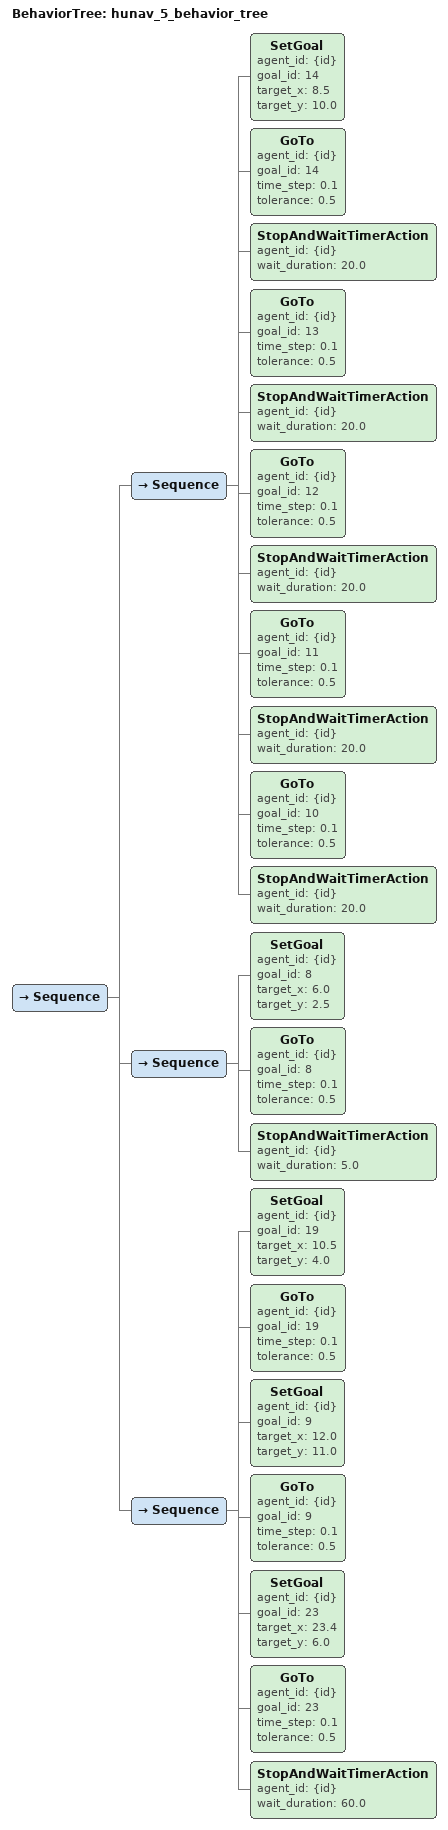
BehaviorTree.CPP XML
<?xml version='1.0' encoding='UTF-8'?>
<root main_tree_to_execute="hunav_5_behavior_tree" BTCPP_format="4">
    <include ros_pkg="arena_simulation_setup" path="configs/hunav/behavior_trees/BTRegularNav.xml" />
    <BehaviorTree ID="hunav_5_behavior_tree">
        <Sequence>
            <Sequence>
                <SetGoal agent_id="{id}" goal_id="14" target_x="8.5" target_y="10.0" />
                <GoTo agent_id="{id}" goal_id="14" time_step="0.1" tolerance="0.5" />
                <StopAndWaitTimerAction agent_id="{id}" wait_duration="20.0" />
                <GoTo agent_id="{id}" goal_id="13" time_step="0.1" tolerance="0.5" />
                <StopAndWaitTimerAction agent_id="{id}" wait_duration="20.0" />
                <GoTo agent_id="{id}" goal_id="12" time_step="0.1" tolerance="0.5" />
                <StopAndWaitTimerAction agent_id="{id}" wait_duration="20.0" />
                <GoTo agent_id="{id}" goal_id="11" time_step="0.1" tolerance="0.5" />
                <StopAndWaitTimerAction agent_id="{id}" wait_duration="20.0" />
                <GoTo agent_id="{id}" goal_id="10" time_step="0.1" tolerance="0.5" />
                <StopAndWaitTimerAction agent_id="{id}" wait_duration="20.0" />
            </Sequence>
            <Sequence>
                <SetGoal agent_id="{id}" goal_id="8" target_x="6.0" target_y="2.5" />
                <GoTo agent_id="{id}" goal_id="8" time_step="0.1" tolerance="0.5" />
                <StopAndWaitTimerAction agent_id="{id}" wait_duration="5.0" />
            </Sequence>
            <Sequence>
                <SetGoal agent_id="{id}" goal_id="19" target_x="10.5" target_y="4.0" />
                <GoTo agent_id="{id}" goal_id="19" time_step="0.1" tolerance="0.5" />
                <SetGoal agent_id="{id}" goal_id="9" target_x="12.0" target_y="11.0" />
                <GoTo agent_id="{id}" goal_id="9" time_step="0.1" tolerance="0.5" />
                <SetGoal agent_id="{id}" goal_id="23" target_x="23.4" target_y="6.0" />
                <GoTo agent_id="{id}" goal_id="23" time_step="0.1" tolerance="0.5" />
                <StopAndWaitTimerAction agent_id="{id}" wait_duration="60.0" />
            </Sequence>
        </Sequence>
    </BehaviorTree>
</root>
